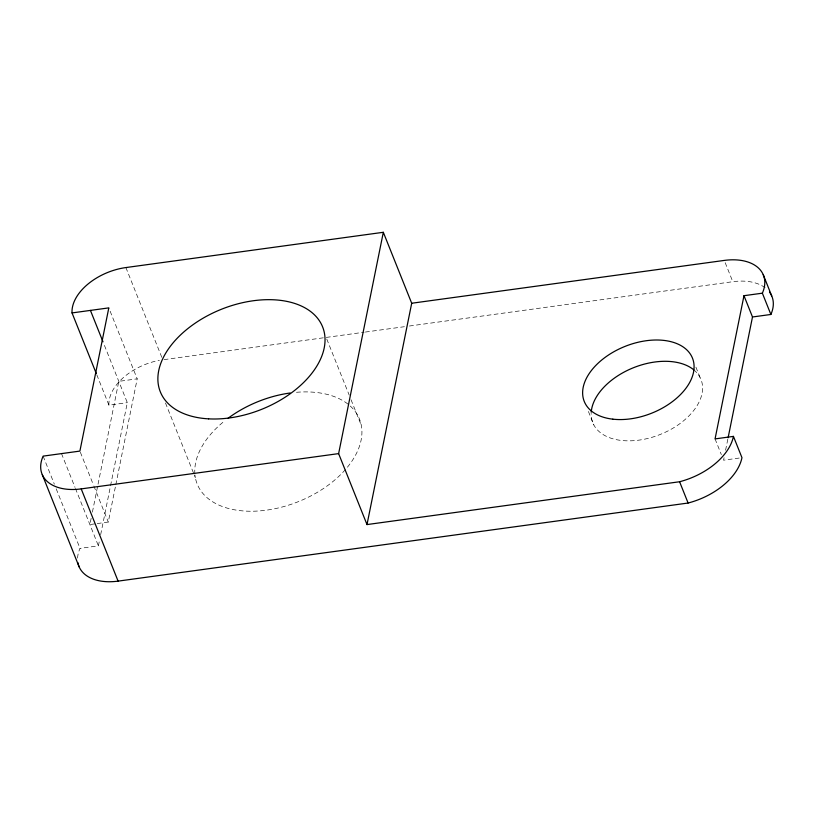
<?xml version="1.0" encoding="UTF-8"?>
<svg xmlns="http://www.w3.org/2000/svg" width="814" height="814" viewBox="0 0 814 814"><rect width="100%" height="100%" fill="white"/><g stroke="black" fill="none" stroke-linecap="round" stroke-linejoin="round"><path stroke-width="0.61" stroke-dasharray="4.07 3.05" d="M91.148 518.335L89.886 524.562L96.021 523.717M92.409 512.108L118.803 381.359L137.2 378.836L108.811 307.885M77.595 558.058A49.369 30.464 -21.8 0 1 80.016 548.371L98.402 545.848L99.664 539.621M100.671 534.645L127.32 402.645L103.917 344.129M97.242 523.555L108.282 522.039L115.568 485.927M115.822 484.686L137.2 378.836M724.073 457.702L723.575 460.195L739.509 458.007M725.579 450.234L727.848 439.021M164.052 359.635L364.112 332.224M365.374 332.051L404.385 326.709M409.411 326.017L732.793 281.705A49.369 30.464 -21.8 0 1 765.364 287.932M96.795 374.806L108.934 405.158L127.32 402.645M725.182 262.668L732.793 281.705M695.919 367.155L699.959 377.238M715.058 438.909L721.336 454.588M588.43 411.477L593.803 424.918M326.77 339.051L349.196 395.095M351.058 399.766L361.335 425.457M125.895 267.562L161.854 357.468M165.476 402.961L193.966 474.186M194.434 475.345L195.36 477.686M80.362 452.248L93.386 484.818M93.854 485.989L108.282 522.039M61.508 453.612L75 487.342M75.468 488.502L98.402 545.848M43.122 456.125L54.335 484.147M56.197 488.817L80.016 548.371M108.934 405.158A49.369 30.464 -21.8 0 1 159.361 360.358M693.752 369.81A58.262 35.948 -21.8 0 1 662.108 433.679A58.262 35.948 -21.8 0 1 591.168 413.431M350.274 406.054A87.403 53.928 -21.8 0 1 303.48 499.481A87.403 53.928 -21.8 0 1 195.004 475.335M194.892 474.135A87.403 53.928 -21.8 0 1 225.193 420.462M296.489 392.287A87.403 53.928 -21.8 0 1 349.328 405.219"/><path stroke-width="1.22" d="M77.879 562.627A49.369 30.464 -21.8 0 0 118.101 581.125L688.105 503.032A59.239 36.549 -21.8 0 0 741.961 457.672L733.445 436.385A59.239 36.549 -21.8 0 1 679.588 481.746L367.002 524.572L338.624 453.612L383.323 232.295L125.895 267.562A49.369 30.464 -21.8 0 0 72.039 312.922L96.327 373.636M367.002 524.572L411.701 303.246L383.323 232.295M728.103 437.779L752.492 316.982L770.878 314.469L762.362 293.182L743.976 295.696L715.058 438.909L733.445 436.385M72.039 312.922L108.811 307.885L79.894 451.088L43.122 456.125A49.369 30.464 -21.8 0 0 81.207 488.888L118.101 581.125M411.701 303.246L724.277 260.419A49.369 30.464 -21.8 0 1 762.362 293.182M81.207 488.888L338.624 453.612M763.217 274.654L771.723 295.94M743.976 295.696L752.492 316.982M679.588 481.746L688.105 503.032M90.425 310.399L102.991 341.809M42.277 474.654L79.162 566.9M769.474 292.073A49.369 30.464 -21.8 0 1 770.878 314.469M591.229 412.179A58.262 35.948 -21.8 0 1 632.529 368.101A58.262 35.948 -21.8 0 1 693.752 369.81M228.205 418.162A87.403 53.928 -21.8 0 1 290.181 392.989M612.84 419.169A58.262 35.948 -21.8 0 0 694.027 365.008A58.262 35.948 -21.8 0 0 608.231 355.199A58.262 35.948 -21.8 0 0 612.84 419.169M208.608 418.854A87.403 53.928 -21.8 0 0 324.44 333.221A87.403 53.928 -21.8 0 0 191.31 325.926A87.403 53.928 -21.8 0 0 208.608 418.854"/></g></svg>
